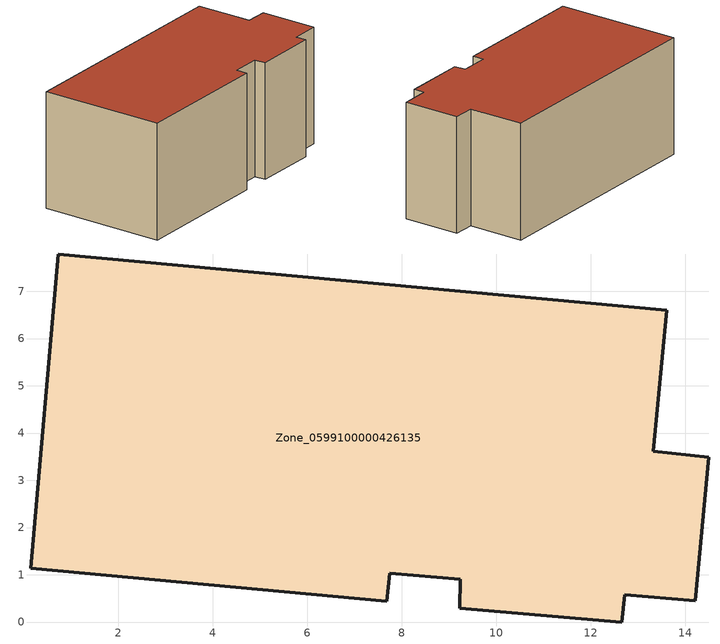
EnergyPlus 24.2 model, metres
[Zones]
Zone_0599100000426135
 floor ground (C_G): 0.73,7.79 13.61,6.6 13.32,3.61 14.5,3.49 14.21,0.45 12.72,0.58 12.65,0 9.22,0.29 9.23,0.9 7.74,1.04 7.68,0.44 0.14,1.14 z0
 wall outside (C_F): 14.21,0.45 14.5,3.49 13.32,3.61 13.61,6.6 0.73,7.79 0.14,1.14 7.68,0.44 7.74,1.04 9.23,0.9 9.22,0.29 12.65,0 12.72,0.58 14.21,0.45 z0:6.24
 roof outside (C_R): 13.61,6.6 0.73,7.79 0.14,1.14 7.68,0.44 7.74,1.04 9.23,0.9 9.22,0.29 12.65,0 12.72,0.58 14.21,0.45 14.5,3.49 13.32,3.61 z6.24
[BUILDING]
Pand.0599100000426135: North Axis=0; Terrain=City; Loads Convergence Tolerance Value=0.04; Temperature Convergence Tolerance Value=0.4; Solar Distribution=FullExterior; Maximum Number of Warmup Days=25; Minimum Number of Warmup Days=1
[Site:Location]
Rotterdam.The.Hague.AP_ZH_NLD Design_Conditions: Latitude=51.96; Longitude=4.45; Time Zone=1; Elevation=-4.5
[SITE:GROUNDTEMPERATURE:BUILDINGSURFACE]
18, 18, 18, 18, 18, 18, 18, 18, 18, 18, 18, 18
[MATERIAL] Thermal Absorptance=0.9; Solar Absorptance=0.7; Visible Absorptance=0.7
Name | Roughness | Thickness | Conductivity | Density | Specific Heat
G.D.2006-2014 | MediumSmooth | 0.15 | 0.06 | 540 | 1210
F.D.2006-2014 | Rough | 0.3 | 0.12 | 1920 | 840
R.D.2006-2014 | MediumRough | 0.2 | 0.08 | 1500 | 1000
[CONSTRUCTION]
C_G: G.D.2006-2014
C_F: F.D.2006-2014
C_R: R.D.2006-2014
[ZONE]
Zone_0599100000426135: Type=1; Multiplier=1; Ceiling Height=Autocalculate; Volume=Autocalculate; Floor Area=autocalculate; Part of Total Floor Area=Yes
[ZONEINFILTRATION:DESIGNFLOWRATE]
Infil_Zone_0599100000426135: Zone or ZoneList or Space or SpaceList=Zone_0599100000426135; Schedule=AlwaysOn; Design Flow Rate Calculation Method=Flow/Area; Flow Rate per Floor Area=0.0021; Constant Term Coefficient=1; Temperature Term Coefficient=0; Velocity Term Coefficient=0; Velocity Squared Term Coefficient=0
[HVACTEMPLATE:ZONE:IDEALLOADSAIRSYSTEM]
Zone_0599100000426135: Maximum Heating Supply Air Temperature=50; Minimum Cooling Supply Air Temperature=13; Maximum Heating Supply Air Humidity Ratio=0.0156; Minimum Cooling Supply Air Humidity Ratio=0.0077; Heating Limit=NoLimit; Cooling Limit=NoLimit; Dehumidification Control Type=ConstantSensibleHeatRatio; Cooling Sensible Heat Ratio=0.7; Dehumidification Setpoint=60; Humidification Control Type=None; Humidification Setpoint=30; Outdoor Air Method=None; Outdoor Air Flow Rate per Person=0.00944; Outdoor Air Flow Rate per Zone Floor Area=0; Outdoor Air Flow Rate per Zone=0; Demand Controlled Ventilation Type=None; Outdoor Air Economizer Type=NoEconomizer; Heat Recovery Type=None; Sensible Heat Recovery Effectiveness=0.7; Latent Heat Recovery Effectiveness=0.65
[ZONECONTROL:THERMOSTAT]
ThermostatControl_Zone_0599100000426135: Zone or ZoneList=Zone_0599100000426135; Control Type Schedule=DualSetpointControlType; Control 1=Thermostat_Zone_0599100000426135; Temperature Difference Between Cutout And Setpoint=0
[THERMOSTATSETPOINT:DUALSETPOINT]
Thermostat_Zone_0599100000426135: Heating Setpoint Temperature Schedule=HeatingSetpoint_Zone_0599100000426135; Cooling Setpoint Temperature Schedule=CoolingSetpoint_Zone_0599100000426135
[SCHEDULE:COMPACT]
HeatingSetpoint_Zone_0599100000426135: Through: 12/31, For: AllDays, Until: 24:00, 21
CoolingSetpoint_Zone_0599100000426135: Through: 12/31, For: AllDays, Until: 24:00, 24
DualSetpointControlType: Through: 12/31, For: AllDays, Until: 24:00, 4
AlwaysOn: Through: 12/31, For: AllDays, Until: 24:00, 1
